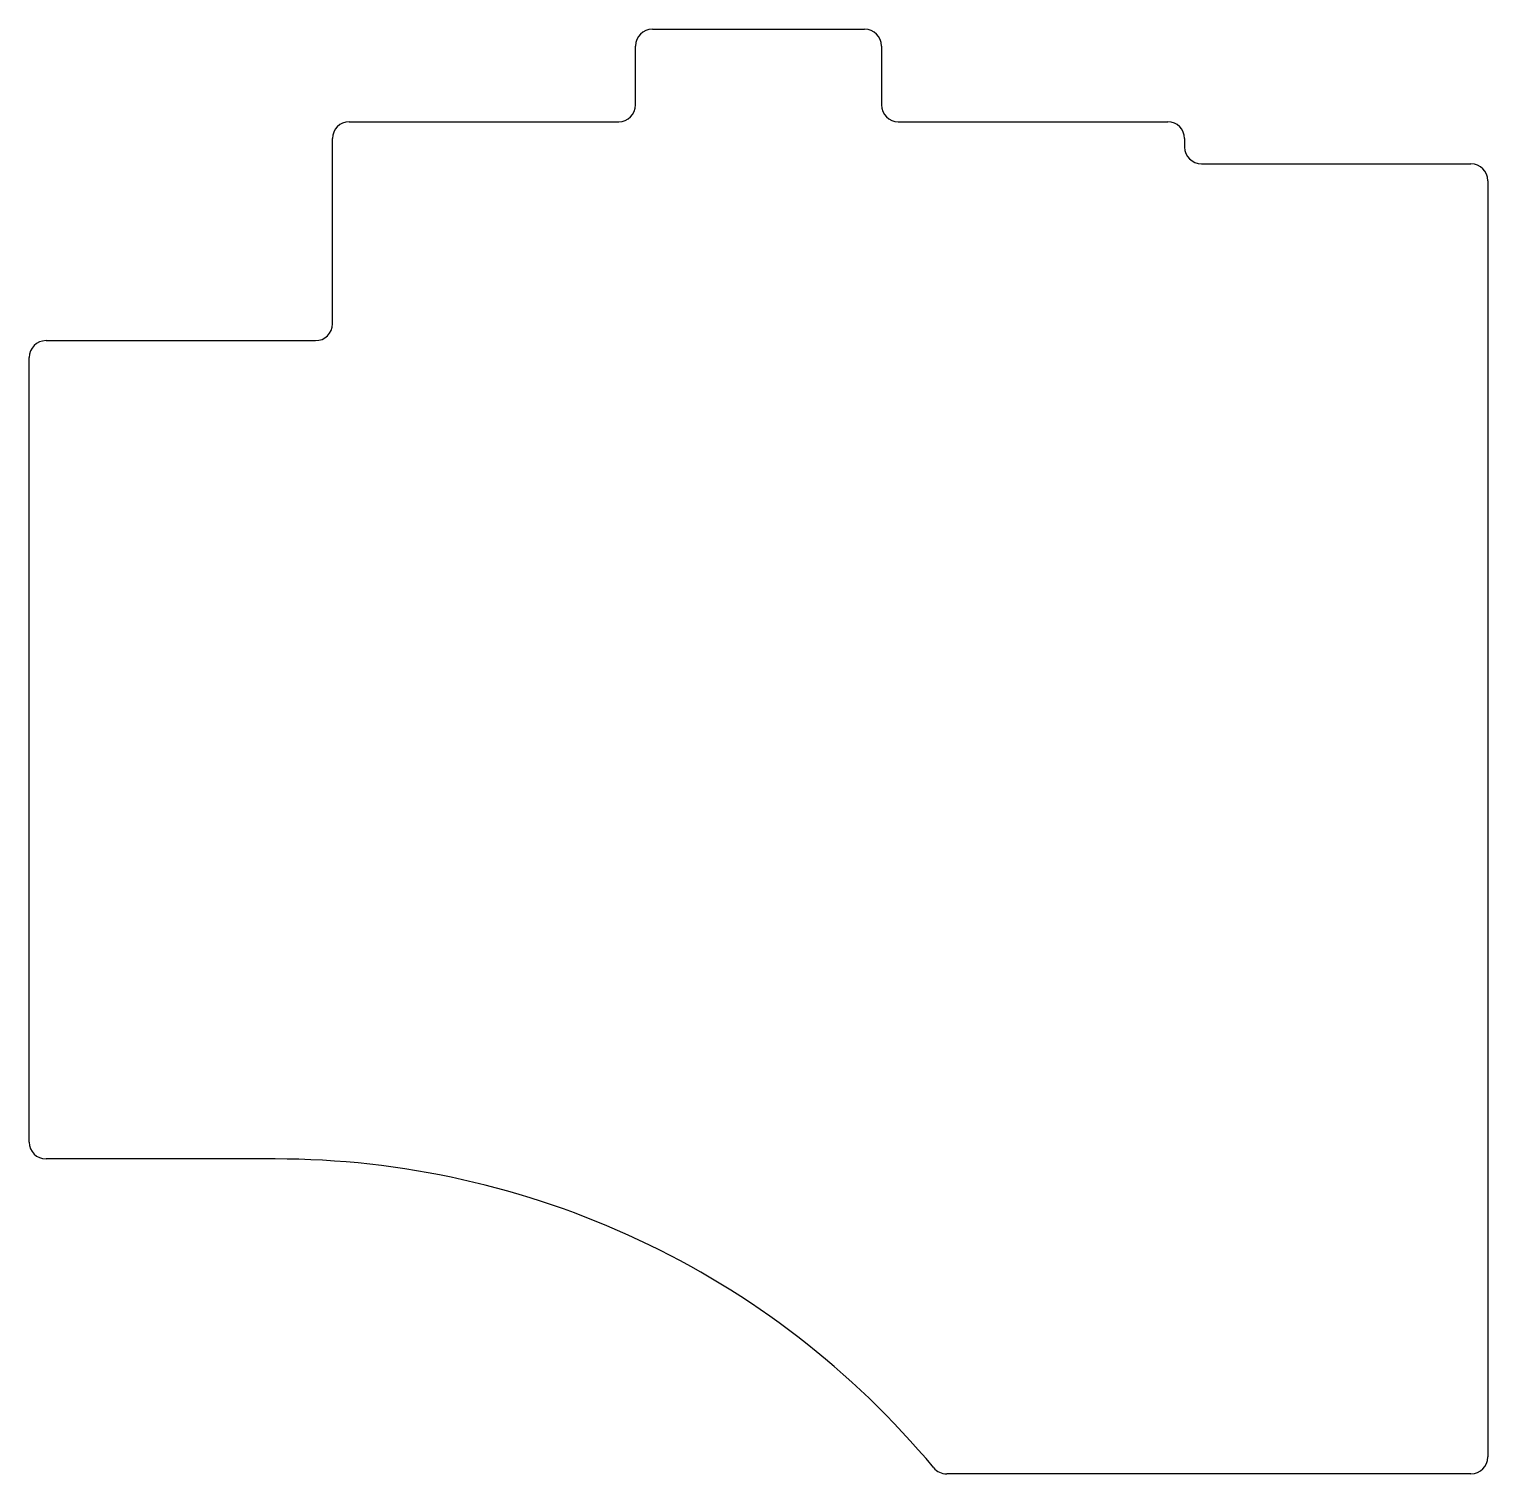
# Model space of a CAD drawing. Header units: millimetres. Extents: x -7.3 to 79.3, y -26 to 59.8.
import ezdxf

# ---------------------------------------------------------------- set-up
doc = ezdxf.new("R2010")
doc.units = ezdxf.units.MM

msp = doc.modelspace()

# ---------------------------------------------------------------- linework, layer by layer
for p, q in [((29.7, 59.8), (42.3, 59.8)), ((28.7, 55.3), (28.7, 58.8)), ((43.3, 58.8), (43.3, 55.3)), ((11.7, 54.3), (27.7, 54.3)), ((44.3, 54.3), (60.3, 54.3)), ((10.7, 42.3), (10.7, 53.3)), ((61.3, 53.3), (61.3, 52.8)), ((62.3, 51.8), (78.3, 51.8)), ((79.3, 50.8), (79.3, -25)), ((-6.3, 41.3), (9.7, 41.3)), ((-7.3, -6.3), (-7.3, 40.3)), ((7.3, -7.3), (-6.3, -7.3)), ((78.3, -26), (47.172, -26))]:
    msp.add_line(p, q)
for centre, radius, start, end in [((29.7, 58.8), 1, 90, 180), ((42.3, 58.8), 1, 0, 90), ((27.7, 55.3), 1, 270, 0), ((44.3, 55.3), 1, 180, 270), ((11.7, 53.3), 1, 90, 180), ((60.3, 53.3), 1, 0, 90), ((62.3, 52.8), 1, 180, 270), ((78.3, 50.8), 1, 0, 90), ((9.7, 42.3), 1, 270, 0), ((-6.3, 40.3), 1, 90, 180), ((-6.3, -6.3), 1, 180, 270), ((7.3, -58.157), 50.857, 39.74654, 90), ((78.3, -25), 1, 270, 0), ((47.172, -25), 1, 219.74654, 270)]:
    msp.add_arc(centre, radius, start, end)

doc.saveas('drawing.dxf')
